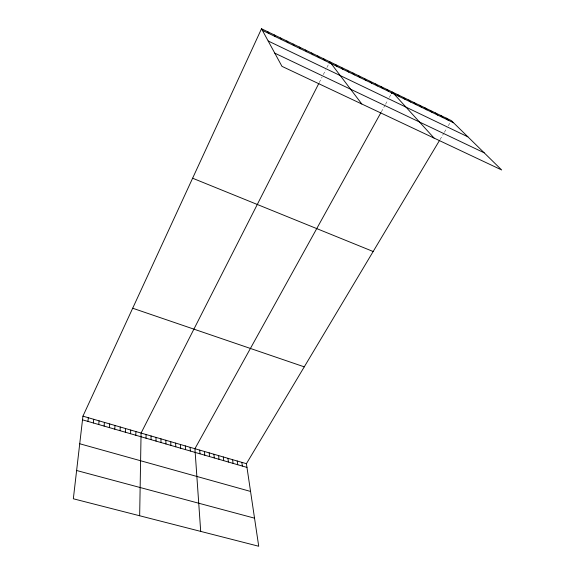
<?xml version="1.0" encoding="UTF-8"?>
<svg xmlns="http://www.w3.org/2000/svg" width="575" height="575" viewBox="0 0 575 575"><rect width="100%" height="100%" fill="white"/><g stroke="black" fill="none" stroke-linecap="round" stroke-linejoin="round"><path stroke-width="0.43" stroke-dasharray="2.88 2.16" d="M319.262 82.577L322.079 77.028M323.287 74.649L325.73 69.848M326.909 67.534L328.728 63.954M381.326 111.888L384.682 105.829M385.516 104.312L388.053 99.727M389.325 97.427L391.029 94.35M440.012 139.603L443.907 133.077M444.346 132.351L446.962 127.966M448.277 125.767L450.038 122.827"/><path stroke-width="0.86" d="M151.045 439.659L151.053 435.958M146.036 438.215L146.072 434.513M139.66 515.761L141.076 433.061L318.859 83.361M135.808 435.253L135.901 431.559M130.583 433.744L130.712 430.05M125.336 432.228L125.494 428.533M120.06 430.704L120.254 427.009M114.77 429.166L114.993 425.478M109.451 427.635L109.71 423.94M104.111 426.089L104.398 422.395M98.742 424.537L99.065 420.85M93.351 422.977L93.711 419.29M87.939 421.41L88.334 417.723M261.51 28.75L281.966 66.348L501.666 169.963L451.353 120.613L261.51 28.75L82.937 416.156L73.334 498.777L258.721 546.25L246.416 463.687L439.58 140.322M329.094 63.236L329.82 61.805L361.797 103.996M380.909 112.635L194.925 448.723L200.704 531.393M391.453 93.581L392.308 92.043L434.06 138.072M76.619 470.501L254.531 518.168M79.724 443.756L250.549 491.438M82.505 419.836L246.97 467.403M82.937 416.156L246.416 463.687M132.681 308.229L304.261 366.85M192.611 178.221L373.168 251.505M274.785 53.144L484.179 152.806M268.166 40.983L467.892 136.836M262.387 30.367L453.546 122.763M446.121 118.083L448.277 120.218M440.86 115.539L442.987 117.659M435.577 112.98L437.668 115.093M430.265 110.407L432.321 112.506M424.925 107.827L426.945 109.911M419.556 105.232L421.547 107.295M414.158 102.616L416.113 104.672M408.739 99.993L410.658 102.034M403.291 97.355L405.174 99.382M397.814 94.71L399.661 96.722M386.774 89.362L388.549 91.346M381.211 86.674L382.95 88.643M375.619 83.964L377.315 85.919M369.998 81.248L371.658 83.181M364.349 78.516L365.966 80.435M358.671 75.763L360.252 77.668M352.957 73.003L354.502 74.894M347.221 70.222L348.723 72.098M341.449 67.433L342.916 69.288M335.649 64.63L337.072 66.463M323.783 58.88L325.119 60.684M317.709 55.94L319.003 57.73M311.6 52.986L312.85 54.754M305.462 50.018L306.662 51.764M299.287 47.028L300.445 48.76M293.077 44.023L294.192 45.734M286.832 41.005L287.902 42.694M280.557 37.964L281.577 39.639M274.239 34.91L275.217 36.563M267.893 31.841L268.82 33.472M241.831 462.357L242.355 466.066M237.223 461.021L237.727 464.729M232.602 459.669L233.076 463.385M227.959 458.325L228.404 462.034M223.294 456.967L223.718 460.676M218.615 455.608L219.01 459.317M213.914 454.243L214.288 457.952M209.199 452.87L209.537 456.579M204.463 451.49L204.772 455.199M199.705 450.11L199.992 453.819M190.131 447.328L190.361 451.03M185.315 445.927L185.517 449.628M180.485 444.518L180.658 448.227M175.627 443.109L175.77 446.811M170.753 441.693L170.868 445.395M165.859 440.27L165.945 443.972M160.942 438.84L161 442.542M156.005 437.402L156.033 441.104"/></g></svg>
